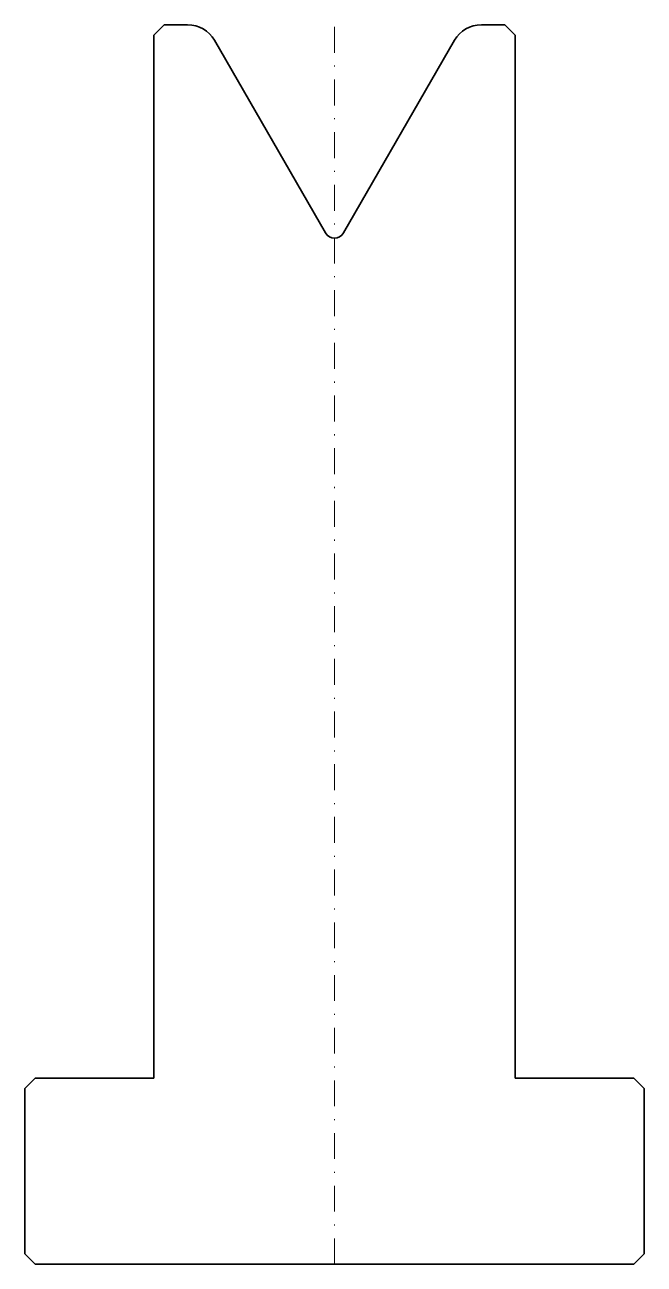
# Model space of a CAD drawing. Header units: millimetres. Extents: x -30 to 30, y -120 to 0.
import ezdxf

# ---------------------------------------------------------------- set-up
doc = ezdxf.new("R2010")
doc.units = ezdxf.units.MM
doc.header["$LTSCALE"] = 5
doc.linetypes.add('AUSGEZOGEN', pattern=[0])
doc.linetypes.add('DASHDOT', pattern=[1, 0.5, -0.25, 0, -0.25])
doc.layers.add('2', color=7, linetype='Continuous')

msp = doc.modelspace()

# ---------------------------------------------------------------- linework, layer by layer
at = {"layer": '2', "color": 7, "linetype": 'AUSGEZOGEN', "lineweight": 35}
for p, q in [((-16.5, 0), (-17.5, -1)), ((-14.23, 0), (-16.5, 0)), ((16.5, 0), (14.23, 0)), ((17.5, -1), (16.5, 0)), ((-17.5, -1), (-17.5, -102)), ((17.5, -102), (17.5, -1)), ((-0.87, -20.15), (-11.63, -1.5)), ((11.63, -1.5), (0.87, -20.15)), ((-29, -102), (-30, -103)), ((-30, -103), (-30, -119)), ((-17.5, -102), (-29, -102)), ((29, -102), (17.5, -102)), ((30, -103), (29, -102)), ((30, -119), (30, -103)), ((-30, -119), (-29, -120)), ((-29, -120), (29, -120)), ((29, -120), (30, -119))]:
    msp.add_line(p, q, dxfattribs=at)
at = {"layer": '2', "color": 7, "linetype": 'DASHDOT', "lineweight": 18}
msp.add_line((0, -120), (0, 0), dxfattribs=at)
at = {"layer": '2', "color": 7, "linetype": 'AUSGEZOGEN', "lineweight": 35}
for centre, radius, start, end in [((-14.23, -3), 3, 30, 90), ((14.23, -3), 3, 90, 150), ((0, -19.65), 1, 210, 330)]:
    msp.add_arc(centre, radius, start, end, dxfattribs=at)

doc.saveas('drawing.dxf')
